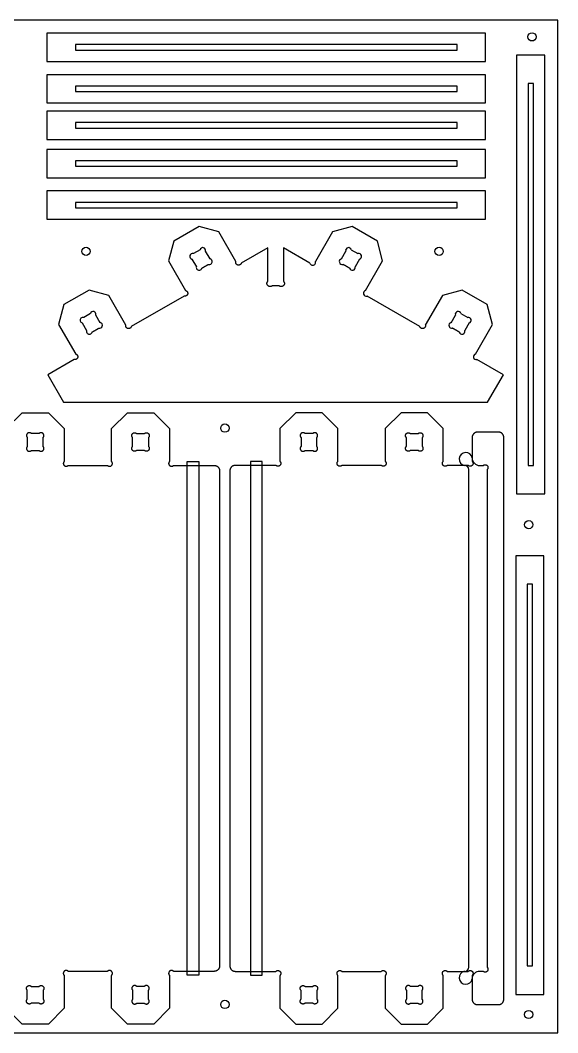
# Model space of a CAD drawing. Header units: millimetres. Extents: x 0 to 2440, y 0 to 1220.
# Drawn here: x 1792 to 2440, y 0 to 1220 of the extents above; entities that cross this region are included whole.
import ezdxf

# ---------------------------------------------------------------- set-up
doc = ezdxf.new("R2010")
doc.units = ezdxf.units.MM
doc.header["$MEASUREMENT"] = 0
for name, color, linetype, true_color in [('Board Fixings', 6, 'Continuous', 0xff00ff), ('Pockets 10mm', 5, 'Continuous', 0x0000ff), ('Pockets 5mm', 4, 'Continuous', 0x00ffff), ('Profile - inside', 30, 'Continuous', 0xff7f00), ('Profile - outside', 18, 'Continuous', 0x000000), ('Stock Perimeter', 1, 'Continuous', 0xff0007)]:
    doc.layers.add(name, color=color, linetype=linetype, true_color=true_color)

msp = doc.modelspace()

# ---------------------------------------------------------------- linework, layer by layer
at = {"layer": 'Board Fixings'}
for centre in [(2409, 1200), (1871.3, 941.5), (2297, 941.5), (2038.7, 728.6), (2038.7, 728.6), (2405, 612.2), (2038.7, 34.1), (2405, 22)]:
    msp.add_circle(centre, 5, dxfattribs=at)
at = {"layer": 'Pockets 10mm'}
for p, q in [((2345.8, 683.5), (2350.1, 683.5)), ((2332.6, 79), (2332.6, 678.6)), ((2354.9, 678.7), (2354.9, 78.9)), ((2350.1, 74), (2345.8, 74))]:
    msp.add_line(p, q, dxfattribs=at)
for points in [[(2007.2, 69.2), (1993.4, 69.2), (1993.4, 688.4), (2007.2, 688.4), (2007.2, 69.2)], [(2069.7, 69.2), (2083.6, 69.2), (2083.6, 688.4), (2069.7, 688.4), (2069.7, 69.2)]]:
    msp.add_lwpolyline(points, dxfattribs=at)
for centre, radius, start, end in [((2329.1, 691.3), 7.86, 9.2326, 259.2558), ((2327.6, 678.6), 5, 360, 90), ((2345.8, 692.5), 9, 180, 269.9323), ((2329.1, 66.3), 7.86, 100.7441, 350.7673), ((2327.6, 79), 5, 270, 360), ((2345.8, 65), 9, 90.0677, 180)]:
    msp.add_arc(centre, radius, start, end, dxfattribs=at)
for points, weights, knots in [([(2350.1, 683.5), (2351.1, 684.5), (2352.5, 684.5), (2355.9, 684.5), (2355.9, 681.1), (2355.9, 679.7), (2354.9, 678.7)], [0.853553390593, 0.853553390593, 1, 0.707106781187, 1, 0.853553446071, 0.853553390593], [1317.5507014, 1317.5507014, 1317.5507014, 1317.6567302, 1317.6567302, 1317.8687877, 1317.8687877, 1317.9748164, 1317.9748164, 1317.9748164]), ([(2354.9, 78.9), (2355.9, 77.9), (2355.9, 76.4), (2355.9, 73), (2352.5, 73), (2351.1, 73), (2350.1, 74)], [0.853553390593, 0.853553446071, 1, 0.707106781187, 1, 0.853553390593, 0.853553390593], [1917.8059293, 1917.8059293, 1917.8059293, 1917.9119581, 1917.9119581, 1918.1240156, 1918.1240156, 1918.2300443, 1918.2300443, 1918.2300443])]:
    msp.add_rational_spline(points, weights, degree=2, knots=knots, dxfattribs=at)
at = {"layer": 'Pockets 5mm'}
for points in [[(1858.6, 1184.1), (2318.6, 1184.1), (2318.6, 1190.6), (1858.6, 1190.6), (1858.6, 1184.1)], [(1858.6, 1134.1), (2318.6, 1134.1), (2318.6, 1140.6), (1858.6, 1140.6), (1858.6, 1134.1)], [(2410.7, 683.7), (2410.7, 1143.7), (2404.2, 1143.7), (2404.2, 683.7), (2410.7, 683.7)], [(1858.6, 1090.1), (2318.6, 1090.1), (2318.6, 1096.6), (1858.6, 1096.6), (1858.6, 1090.1)], [(1858.6, 1044.1), (2318.6, 1044.1), (2318.6, 1050.6), (1858.6, 1050.6), (1858.6, 1044.1)], [(1858.6, 994.1), (2318.6, 994.1), (2318.6, 1000.6), (1858.6, 1000.6), (1858.6, 994.1)], [(2409.7, 80.5), (2409.7, 540.5), (2403.2, 540.5), (2403.2, 80.5), (2409.7, 80.5)]]:
    msp.add_lwpolyline(points, dxfattribs=at)
at = {"layer": 'Profile - inside'}
for p, q in [((2008.8, 943.5), (2000.7, 938.8)), ((2020.8, 932.5), (2015.4, 941.7)), ((2179.1, 932.5), (2184.4, 941.7)), ((2191, 943.5), (2199.1, 938.8)), ((1998.9, 932.2), (2004.3, 923)), ((2200.9, 932.2), (2195.6, 923)), ((1876.6, 866.6), (1868.5, 861.9)), ((2323.3, 866.6), (2331.4, 861.9)), ((1866.7, 855.3), (1872, 846.1)), ((1888.5, 855.6), (1883.2, 864.8)), ((2311.3, 855.6), (2316.6, 864.8)), ((2333.1, 855.3), (2327.8, 846.1)), ((1814.7, 722), (1805.3, 722)), ((1932.3, 722), (1941.7, 722)), ((2144.7, 722), (2135.3, 722)), ((2262.3, 722), (2271.7, 722)), ((1800.5, 717.1), (1800.5, 706.5)), ((1819.5, 706.5), (1819.5, 717.1)), ((1927.5, 706.5), (1927.5, 717.1)), ((1946.5, 717.1), (1946.5, 706.5)), ((2130.5, 717.1), (2130.5, 706.5)), ((2149.5, 706.5), (2149.5, 717.1)), ((2257.5, 706.5), (2257.5, 717.1)), ((2276.5, 717.1), (2276.5, 706.5)), ((1805.3, 701.6), (1814.7, 701.6)), ((1941.7, 701.6), (1932.3, 701.6)), ((2135.3, 701.6), (2144.7, 701.6)), ((2271.7, 701.6), (2262.3, 701.6)), ((1800.5, 40.4), (1800.5, 51.1)), ((1805.3, 55.9), (1814.7, 55.9)), ((1819.5, 51.1), (1819.5, 40.4)), ((1927.5, 51.1), (1927.5, 40.4)), ((1941.7, 55.9), (1932.3, 55.9)), ((1946.5, 40.4), (1946.5, 51.1)), ((2130.5, 40.4), (2130.5, 51.1)), ((2135.3, 55.9), (2144.7, 55.9)), ((2149.5, 51.1), (2149.5, 40.4)), ((2257.5, 51.1), (2257.5, 40.4)), ((2271.7, 55.9), (2262.3, 55.9)), ((2276.5, 40.4), (2276.5, 51.1)), ((1814.7, 35.6), (1805.3, 35.6)), ((1932.3, 35.6), (1941.7, 35.6)), ((2144.7, 35.6), (2135.3, 35.6)), ((2262.3, 35.6), (2271.7, 35.6))]:
    msp.add_line(p, q, dxfattribs=at)
for centre, start, end in [((2012.1, 942.6), 344.9963, 164.9963), ((2187.7, 942.6), 15.0037, 195.0037), ((1999.8, 935.5), 74.9963, 254.9963), ((2019.9, 929.2), 254.9963, 74.9963), ((2180, 929.2), 105.0037, 285.0037), ((2200, 935.5), 285.0037, 105.0037), ((2007.6, 922.1), 164.9963, 344.9963), ((2192.3, 922.1), 195.0037, 15.0037), ((1879.9, 865.7), 344.9913, 164.9913), ((2319.9, 865.7), 15.0087, 195.0087), ((1867.6, 858.6), 74.9913, 254.9913), ((1887.6, 852.3), 254.9913, 74.9913), ((2312.2, 852.3), 105.0087, 285.0087), ((2332.2, 858.6), 285.0087, 105.0087), ((1875.3, 845.2), 164.9913, 344.9913), ((2324.5, 845.2), 195.0087, 15.0087)]:
    msp.add_arc(centre, 3.43, start, end, dxfattribs=at)
for points in [[(2010.9, 921.2), (2014.9, 923.6), (2019, 925.9)], [(2189, 921.2), (2184.9, 923.6), (2180.9, 925.9)], [(1878.6, 844.3), (1882.7, 846.6), (1886.7, 849)], [(2321.2, 844.3), (2317.1, 846.6), (2313.1, 849)]]:
    msp.add_open_spline(points, degree=2, dxfattribs=at)
for points, weights, knots in [([(1805.3, 722), (1804.3, 723), (1802.9, 723), (1799.5, 723), (1799.5, 719.5), (1799.5, 718.1), (1800.5, 717.1)], [0.853553390593, 0.853553390593, 1, 0.707106781187, 1, 0.853553446071, 0.853553390593], [0.8923534, 0.8923534, 0.8923534, 0.9983822, 0.9983822, 1.2104397, 1.2104397, 1.3164684, 1.3164684, 1.3164684]), ([(1819.5, 717.1), (1820.5, 718.1), (1820.5, 719.5), (1820.5, 723), (1817.1, 723), (1815.7, 723), (1814.7, 722)], [0.853553390593, 0.853553370032, 1, 0.707106781187, 1, 0.853553390593, 0.853553390593], [0.100076, 0.100076, 0.100076, 0.2061048, 0.2061048, 0.4181623, 0.4181623, 0.524191, 0.524191, 0.524191]), ([(1927.5, 717.1), (1926.5, 718.1), (1926.5, 719.5), (1926.5, 723), (1929.9, 723), (1931.3, 723), (1932.3, 722)], [0.853553390593, 0.853553370032, 1, 0.707106781187, 1, 0.853553390593, 0.853553390593], [0.100076, 0.100076, 0.100076, 0.2061048, 0.2061048, 0.4181623, 0.4181623, 0.524191, 0.524191, 0.524191]), ([(1941.7, 722), (1942.7, 723), (1944.1, 723), (1947.5, 723), (1947.5, 719.5), (1947.5, 718.1), (1946.5, 717.1)], [0.853553390593, 0.853553390593, 1, 0.707106781187, 1, 0.853553446071, 0.853553390593], [0.8923534, 0.8923534, 0.8923534, 0.9983822, 0.9983822, 1.2104397, 1.2104397, 1.3164684, 1.3164684, 1.3164684]), ([(2135.3, 722), (2134.3, 723), (2132.9, 723), (2129.5, 723), (2129.5, 719.5), (2129.5, 718.1), (2130.5, 717.1)], [0.853553390593, 0.853553390593, 1, 0.707106781187, 1, 0.853553446071, 0.853553390593], [0.8923534, 0.8923534, 0.8923534, 0.9983822, 0.9983822, 1.2104397, 1.2104397, 1.3164684, 1.3164684, 1.3164684]), ([(2149.5, 717.1), (2150.5, 718.1), (2150.5, 719.5), (2150.5, 723), (2147.1, 723), (2145.7, 723), (2144.7, 722)], [0.853553390593, 0.853553370032, 1, 0.707106781187, 1, 0.853553390593, 0.853553390593], [0.100076, 0.100076, 0.100076, 0.2061048, 0.2061048, 0.4181623, 0.4181623, 0.524191, 0.524191, 0.524191]), ([(2257.5, 717.1), (2256.5, 718.1), (2256.5, 719.5), (2256.5, 723), (2259.9, 723), (2261.3, 723), (2262.3, 722)], [0.853553390593, 0.853553370032, 1, 0.707106781187, 1, 0.853553390593, 0.853553390593], [0.100076, 0.100076, 0.100076, 0.2061048, 0.2061048, 0.4181623, 0.4181623, 0.524191, 0.524191, 0.524191]), ([(2271.7, 722), (2272.7, 723), (2274.1, 723), (2277.5, 723), (2277.5, 719.5), (2277.5, 718.1), (2276.5, 717.1)], [0.853553390593, 0.853553390593, 1, 0.707106781187, 1, 0.853553446071, 0.853553390593], [0.8923534, 0.8923534, 0.8923534, 0.9983822, 0.9983822, 1.2104397, 1.2104397, 1.3164684, 1.3164684, 1.3164684]), ([(1800.5, 706.5), (1799.5, 705.5), (1799.5, 704.1), (1799.5, 700.6), (1802.9, 700.6), (1804.3, 700.6), (1805.3, 701.6)], [0.853553390593, 0.853553328908, 1, 0.707106781187, 1, 0.853553385453, 0.853553390593], [1.7346307, 1.7346307, 1.7346307, 1.8406595, 1.8406595, 2.052717, 2.052717, 2.1587457, 2.1587457, 2.1587457]), ([(1814.7, 701.6), (1815.7, 700.6), (1817.1, 700.6), (1820.5, 700.6), (1820.5, 704.1), (1820.5, 705.5), (1819.5, 706.5)], [0.853553390593, 0.853553430649, 1, 0.707106781187, 1, 0.85355344093, 0.853553390593], [-0.7422013, -0.7422013, -0.7422013, -0.6361725, -0.6361725, -0.424115, -0.424115, -0.3180863, -0.3180863, -0.3180863]), ([(1932.3, 701.6), (1931.3, 700.6), (1929.9, 700.6), (1926.5, 700.6), (1926.5, 704.1), (1926.5, 705.5), (1927.5, 706.5)], [0.853553390593, 0.853553430649, 1, 0.707106781187, 1, 0.85355344093, 0.853553390593], [-0.7422013, -0.7422013, -0.7422013, -0.6361725, -0.6361725, -0.424115, -0.424115, -0.3180863, -0.3180863, -0.3180863]), ([(1946.5, 706.5), (1947.5, 705.5), (1947.5, 704.1), (1947.5, 700.6), (1944.1, 700.6), (1942.7, 700.6), (1941.7, 701.6)], [0.853553390593, 0.853553328908, 1, 0.707106781187, 1, 0.853553385453, 0.853553390593], [1.7346307, 1.7346307, 1.7346307, 1.8406595, 1.8406595, 2.052717, 2.052717, 2.1587457, 2.1587457, 2.1587457]), ([(2130.5, 706.5), (2129.5, 705.5), (2129.5, 704.1), (2129.5, 700.6), (2132.9, 700.6), (2134.3, 700.6), (2135.3, 701.6)], [0.853553390593, 0.853553328908, 1, 0.707106781187, 1, 0.853553385453, 0.853553390593], [1.7346307, 1.7346307, 1.7346307, 1.8406595, 1.8406595, 2.052717, 2.052717, 2.1587457, 2.1587457, 2.1587457]), ([(2144.7, 701.6), (2145.7, 700.6), (2147.1, 700.6), (2150.5, 700.6), (2150.5, 704.1), (2150.5, 705.5), (2149.5, 706.5)], [0.853553390593, 0.853553430649, 1, 0.707106781187, 1, 0.85355344093, 0.853553390593], [-0.7422013, -0.7422013, -0.7422013, -0.6361725, -0.6361725, -0.424115, -0.424115, -0.3180863, -0.3180863, -0.3180863]), ([(2262.3, 701.6), (2261.3, 700.6), (2259.9, 700.6), (2256.5, 700.6), (2256.5, 704.1), (2256.5, 705.5), (2257.5, 706.5)], [0.853553390593, 0.853553430649, 1, 0.707106781187, 1, 0.85355344093, 0.853553390593], [-0.7422013, -0.7422013, -0.7422013, -0.6361725, -0.6361725, -0.424115, -0.424115, -0.3180863, -0.3180863, -0.3180863]), ([(2276.5, 706.5), (2277.5, 705.5), (2277.5, 704.1), (2277.5, 700.6), (2274.1, 700.6), (2272.7, 700.6), (2271.7, 701.6)], [0.853553390593, 0.853553328908, 1, 0.707106781187, 1, 0.853553385453, 0.853553390593], [1.7346307, 1.7346307, 1.7346307, 1.8406595, 1.8406595, 2.052717, 2.052717, 2.1587457, 2.1587457, 2.1587457]), ([(1800.5, 51.1), (1799.5, 52.1), (1799.5, 53.5), (1799.5, 56.9), (1802.9, 56.9), (1804.3, 56.9), (1805.3, 55.9)], [0.853553390593, 0.853553328908, 1, 0.707106781187, 1, 0.853553385453, 0.853553390593], [1.7346307, 1.7346307, 1.7346307, 1.8406595, 1.8406595, 2.052717, 2.052717, 2.1587457, 2.1587457, 2.1587457]), ([(1814.7, 55.9), (1815.7, 56.9), (1817.1, 56.9), (1820.5, 56.9), (1820.5, 53.5), (1820.5, 52.1), (1819.5, 51.1)], [0.853553390593, 0.853553430649, 1, 0.707106781187, 1, 0.85355344093, 0.853553390593], [-0.7422013, -0.7422013, -0.7422013, -0.6361725, -0.6361725, -0.424115, -0.424115, -0.3180863, -0.3180863, -0.3180863]), ([(1932.3, 55.9), (1931.3, 56.9), (1929.9, 56.9), (1926.5, 56.9), (1926.5, 53.5), (1926.5, 52.1), (1927.5, 51.1)], [0.853553390593, 0.853553430649, 1, 0.707106781187, 1, 0.85355344093, 0.853553390593], [-0.7422013, -0.7422013, -0.7422013, -0.6361725, -0.6361725, -0.424115, -0.424115, -0.3180863, -0.3180863, -0.3180863]), ([(1946.5, 51.1), (1947.5, 52.1), (1947.5, 53.5), (1947.5, 56.9), (1944.1, 56.9), (1942.7, 56.9), (1941.7, 55.9)], [0.853553390593, 0.853553328908, 1, 0.707106781187, 1, 0.853553385453, 0.853553390593], [1.7346307, 1.7346307, 1.7346307, 1.8406595, 1.8406595, 2.052717, 2.052717, 2.1587457, 2.1587457, 2.1587457]), ([(2130.5, 51.1), (2129.5, 52.1), (2129.5, 53.5), (2129.5, 56.9), (2132.9, 56.9), (2134.3, 56.9), (2135.3, 55.9)], [0.853553390593, 0.853553328908, 1, 0.707106781187, 1, 0.853553385453, 0.853553390593], [1.7346307, 1.7346307, 1.7346307, 1.8406595, 1.8406595, 2.052717, 2.052717, 2.1587457, 2.1587457, 2.1587457]), ([(2144.7, 55.9), (2145.7, 56.9), (2147.1, 56.9), (2150.5, 56.9), (2150.5, 53.5), (2150.5, 52.1), (2149.5, 51.1)], [0.853553390593, 0.853553430649, 1, 0.707106781187, 1, 0.85355344093, 0.853553390593], [-0.7422013, -0.7422013, -0.7422013, -0.6361725, -0.6361725, -0.424115, -0.424115, -0.3180863, -0.3180863, -0.3180863]), ([(2262.3, 55.9), (2261.3, 56.9), (2259.9, 56.9), (2256.5, 56.9), (2256.5, 53.5), (2256.5, 52.1), (2257.5, 51.1)], [0.853553390593, 0.853553430649, 1, 0.707106781187, 1, 0.85355344093, 0.853553390593], [-0.7422013, -0.7422013, -0.7422013, -0.6361725, -0.6361725, -0.424115, -0.424115, -0.3180863, -0.3180863, -0.3180863]), ([(2276.5, 51.1), (2277.5, 52.1), (2277.5, 53.5), (2277.5, 56.9), (2274.1, 56.9), (2272.7, 56.9), (2271.7, 55.9)], [0.853553390593, 0.853553328908, 1, 0.707106781187, 1, 0.853553385453, 0.853553390593], [1.7346307, 1.7346307, 1.7346307, 1.8406595, 1.8406595, 2.052717, 2.052717, 2.1587457, 2.1587457, 2.1587457]), ([(1805.3, 35.6), (1804.3, 34.6), (1802.9, 34.6), (1799.5, 34.6), (1799.5, 38), (1799.5, 39.4), (1800.5, 40.4)], [0.853553390593, 0.853553390593, 1, 0.707106781187, 1, 0.853553446071, 0.853553390593], [0.8923534, 0.8923534, 0.8923534, 0.9983822, 0.9983822, 1.2104397, 1.2104397, 1.3164684, 1.3164684, 1.3164684]), ([(1819.5, 40.4), (1820.5, 39.4), (1820.5, 38), (1820.5, 34.6), (1817.1, 34.6), (1815.7, 34.6), (1814.7, 35.6)], [0.853553390593, 0.853553370032, 1, 0.707106781187, 1, 0.853553390593, 0.853553390593], [0.100076, 0.100076, 0.100076, 0.2061048, 0.2061048, 0.4181623, 0.4181623, 0.524191, 0.524191, 0.524191]), ([(1927.5, 40.4), (1926.5, 39.4), (1926.5, 38), (1926.5, 34.6), (1929.9, 34.6), (1931.3, 34.6), (1932.3, 35.6)], [0.853553390593, 0.853553370032, 1, 0.707106781187, 1, 0.853553390593, 0.853553390593], [0.100076, 0.100076, 0.100076, 0.2061048, 0.2061048, 0.4181623, 0.4181623, 0.524191, 0.524191, 0.524191]), ([(1941.7, 35.6), (1942.7, 34.6), (1944.1, 34.6), (1947.5, 34.6), (1947.5, 38), (1947.5, 39.4), (1946.5, 40.4)], [0.853553390593, 0.853553390593, 1, 0.707106781187, 1, 0.853553446071, 0.853553390593], [0.8923534, 0.8923534, 0.8923534, 0.9983822, 0.9983822, 1.2104397, 1.2104397, 1.3164684, 1.3164684, 1.3164684]), ([(2135.3, 35.6), (2134.3, 34.6), (2132.9, 34.6), (2129.5, 34.6), (2129.5, 38), (2129.5, 39.4), (2130.5, 40.4)], [0.853553390593, 0.853553390593, 1, 0.707106781187, 1, 0.853553446071, 0.853553390593], [0.8923534, 0.8923534, 0.8923534, 0.9983822, 0.9983822, 1.2104397, 1.2104397, 1.3164684, 1.3164684, 1.3164684]), ([(2149.5, 40.4), (2150.5, 39.4), (2150.5, 38), (2150.5, 34.6), (2147.1, 34.6), (2145.7, 34.6), (2144.7, 35.6)], [0.853553390593, 0.853553370032, 1, 0.707106781187, 1, 0.853553390593, 0.853553390593], [0.100076, 0.100076, 0.100076, 0.2061048, 0.2061048, 0.4181623, 0.4181623, 0.524191, 0.524191, 0.524191]), ([(2257.5, 40.4), (2256.5, 39.4), (2256.5, 38), (2256.5, 34.6), (2259.9, 34.6), (2261.3, 34.6), (2262.3, 35.6)], [0.853553390593, 0.853553370032, 1, 0.707106781187, 1, 0.853553390593, 0.853553390593], [0.100076, 0.100076, 0.100076, 0.2061048, 0.2061048, 0.4181623, 0.4181623, 0.524191, 0.524191, 0.524191]), ([(2271.7, 35.6), (2272.7, 34.6), (2274.1, 34.6), (2277.5, 34.6), (2277.5, 38), (2277.5, 39.4), (2276.5, 40.4)], [0.853553390593, 0.853553390593, 1, 0.707106781187, 1, 0.853553446071, 0.853553390593], [0.8923534, 0.8923534, 0.8923534, 0.9983822, 0.9983822, 1.2104397, 1.2104397, 1.3164684, 1.3164684, 1.3164684])]:
    msp.add_rational_spline(points, weights, degree=2, knots=knots, dxfattribs=at)
at = {"layer": 'Profile - outside'}
for p, q in [((2007.5, 971.3), (1977.2, 953.8)), ((2031.3, 964.9), (2007.5, 971.3)), ((2051.9, 929.2), (2031.3, 964.9)), ((2168.4, 964.9), (2147.9, 929.2)), ((2192.3, 971.3), (2168.4, 964.9)), ((2222.5, 953.8), (2192.3, 971.3)), ((1977.2, 953.8), (1970.8, 930)), ((2228.9, 930), (2222.5, 953.8)), ((2090.4, 945.8), (2058.5, 927.4)), ((2090.5, 905.5), (2090.4, 945.8)), ((2109.4, 945.8), (2109.3, 905.5)), ((2141.2, 927.5), (2109.4, 945.8)), ((1970.8, 930), (1991.4, 894.3)), ((2208.4, 894.3), (2228.9, 930)), ((1874.9, 894.8), (1844.6, 877.4)), ((1898.7, 888.4), (1874.9, 894.8)), ((2103.9, 900.1), (2095.9, 900.1)), ((2324.8, 894.8), (2300.9, 888.4)), ((2355, 877.3), (2324.8, 894.8)), ((1919.3, 852.7), (1898.7, 888.4)), ((1989.6, 887.7), (1925.9, 851)), ((2273.7, 851), (2210.1, 887.7)), ((2300.9, 888.4), (2280.3, 852.7)), ((1844.6, 877.4), (1838.2, 853.5)), ((2361.4, 853.5), (2355, 877.3)), ((1838.2, 853.5), (1858.8, 817.8)), ((2340.8, 817.8), (2361.4, 853.5)), ((1857, 811.2), (1825.1, 792.8)), ((2374.4, 792.8), (2342.6, 811.2)), ((1825.1, 792.8), (1844.2, 759.8)), ((2355.4, 759.8), (2374.4, 792.8)), ((1844.2, 759.8), (2355.4, 759.8)), ((1775.1, 728), (1794.1, 747.1)), ((1794.1, 747.1), (1825.9, 747.1)), ((1825.9, 747.1), (1844.9, 728)), ((1902.1, 728), (1921.1, 747.1)), ((1921.1, 747.1), (1952.9, 747.1)), ((1952.9, 747.1), (1971.9, 728)), ((2124.1, 747.1), (2105.1, 728)), ((2155.9, 747.1), (2124.1, 747.1)), ((2174.9, 728), (2155.9, 747.1)), ((2251.1, 747.1), (2232.1, 728)), ((2282.9, 747.1), (2251.1, 747.1)), ((2301.9, 728), (2282.9, 747.1)), ((1844.9, 728), (1844.9, 688.4)), ((1902.1, 688.4), (1902.1, 728)), ((1971.9, 728), (1971.9, 688.4)), ((2105.1, 728), (2105.1, 688.4)), ((2174.9, 688.4), (2174.9, 728)), ((2232.1, 728), (2232.1, 688.4)), ((2301.9, 688.4), (2301.9, 728)), ((2368.6, 723.7), (2343.2, 723.7)), ((2336.8, 717.3), (2336.8, 688.4)), ((2374.9, 683.6), (2374.9, 717.3)), ((1849.8, 683.6), (1854.5, 683.6)), ((1854.5, 683.6), (1892.6, 683.6)), ((1892.6, 683.6), (1897.2, 683.6)), ((1976.8, 683.6), (1992.4, 683.6)), ((1992.4, 683.6), (2008.3, 683.6)), ((2008.3, 683.6), (2025.9, 683.6)), ((2068.7, 683.6), (2051.1, 683.6)), ((2084.6, 683.6), (2068.7, 683.6)), ((2100.2, 683.6), (2084.6, 683.6)), ((2184.4, 683.6), (2179.8, 683.6)), ((2222.5, 683.6), (2184.4, 683.6)), ((2227.2, 683.6), (2222.5, 683.6)), ((2332, 683.6), (2306.8, 683.6)), ((2374.9, 74), (2374.9, 683.6)), ((2032.3, 677.2), (2032.3, 80.3)), ((2044.7, 677.2), (2044.7, 80.3)), ((1854.5, 74), (1849.8, 74)), ((1892.6, 74), (1854.5, 74)), ((1897.2, 74), (1892.6, 74)), ((1992.4, 74), (1976.8, 74)), ((2008.3, 74), (1992.4, 74)), ((2025.9, 74), (2008.3, 74)), ((2051.1, 74), (2068.7, 74)), ((2068.7, 74), (2084.6, 74)), ((2084.6, 74), (2100.2, 74)), ((2179.8, 74), (2184.4, 74)), ((2184.4, 74), (2222.5, 74)), ((2222.5, 74), (2227.2, 74)), ((2306.8, 74), (2332, 74)), ((2374.9, 40.2), (2374.9, 74)), ((1844.9, 69.1), (1844.9, 29.5)), ((1902.1, 29.5), (1902.1, 69.1)), ((1971.9, 69.1), (1971.9, 29.5)), ((2105.1, 69.1), (2105.1, 29.5)), ((2174.9, 29.5), (2174.9, 69.1)), ((2232.1, 69.1), (2232.1, 29.5)), ((2301.9, 29.5), (2301.9, 69.1)), ((2336.8, 69.1), (2336.8, 40.2)), ((1794.1, 10.5), (1775.1, 29.5)), ((1844.9, 29.5), (1825.9, 10.5)), ((1921.1, 10.5), (1902.1, 29.5)), ((1971.9, 29.5), (1952.9, 10.5)), ((2105.1, 29.5), (2124.1, 10.5)), ((2155.9, 10.5), (2174.9, 29.5)), ((2232.1, 29.5), (2251.1, 10.5)), ((2282.9, 10.5), (2301.9, 29.5)), ((2343.2, 33.9), (2368.6, 33.9)), ((1825.9, 10.5), (1794.1, 10.5)), ((1952.9, 10.5), (1921.1, 10.5)), ((2124.1, 10.5), (2155.9, 10.5)), ((2251.1, 10.5), (2282.9, 10.5))]:
    msp.add_line(p, q, dxfattribs=at)
for points in [[(1824.2, 1170.3), (2352.9, 1170.3), (2352.9, 1204.3), (1824.2, 1204.3), (1824.2, 1170.3)], [(2424.4, 649.4), (2424.4, 1178.1), (2390.4, 1178.1), (2390.4, 649.4), (2424.4, 649.4)], [(1824.2, 1120.3), (2352.9, 1120.3), (2352.9, 1154.3), (1824.2, 1154.3), (1824.2, 1120.3)], [(1824.2, 1076.3), (2352.9, 1076.3), (2352.9, 1110.3), (1824.2, 1110.3), (1824.2, 1076.3)], [(1824.2, 1030.3), (2352.9, 1030.3), (2352.9, 1064.3), (1824.2, 1064.3), (1824.2, 1030.3)], [(1824.2, 980.3), (2352.9, 980.3), (2352.9, 1014.3), (1824.2, 1014.3), (1824.2, 980.3)], [(2423.4, 46.2), (2423.4, 574.8), (2389.4, 574.8), (2389.4, 46.2), (2423.4, 46.2)]]:
    msp.add_lwpolyline(points, dxfattribs=at)
for centre, start, end in [((2144.6, 928.3), 194.9982, 15.0055), ((2209.2, 891), 105.0055, 284.9982), ((2341.7, 814.5), 105.013, 284.9957)]:
    msp.add_arc(centre, 3.43, start, end, dxfattribs=at)
for points, weights, knots in [([(2058.5, 927.4), (2057.9, 924.9), (2055.2, 924.9), (2051.8, 924.9), (2051.8, 928.3), (2051.8, 928.8), (2051.9, 929.2)], [0.91485422559, 0.759050896778, 1.00016785396, 0.707225471862, 1.00016785396, 0.948394664234, 0.91492175018], [238.9395785, 238.9395785, 238.9395785, 239.1141202, 239.1141202, 239.3261778, 239.3261778, 239.3636558, 239.3636558, 239.3636558]), ([(1991.4, 894.3), (1993.9, 893.6), (1993.9, 891), (1993.9, 887.6), (1990.5, 887.6), (1990.1, 887.6), (1989.6, 887.7)], [0.914921659869, 0.758998731262, 1.00016785385, 0.707225471779, 1.00016785385, 0.948342486339, 0.914854299669], [245.9254148, 245.9254148, 245.9254148, 246.0999943, 246.0999943, 246.3120519, 246.3120519, 246.3495677, 246.3495677, 246.3495677]), ([(1925.9, 851), (1925.2, 848.4), (1922.6, 848.4), (1919.2, 848.4), (1919.2, 851.8), (1919.2, 852.3), (1919.3, 852.7)], [0.914854225369, 0.759035895081, 1.0001576255, 0.707218239249, 1.0001576255, 0.948363246851, 0.914884313549], [249.2456163, 249.2456163, 249.2456163, 249.4201633, 249.4201633, 249.6322209, 249.6322209, 249.6697146, 249.6697146, 249.6697146]), ([(2280.3, 852.7), (2280.5, 852.3), (2280.5, 851.9), (2280.5, 848.4), (2277, 848.4), (2274.4, 848.4), (2273.7, 851)], [0.914780178566, 0.948244760335, 1, 0.707106781187, 1, 0.758804836551, 0.914854150846], [289.6596796, 289.6596796, 289.6596796, 289.6971509, 289.6971509, 289.9092085, 289.9092085, 290.0838362, 290.0838362, 290.0838362]), ([(1858.8, 817.8), (1861.3, 817.2), (1861.3, 814.5), (1861.3, 811.1), (1857.9, 811.1), (1857.4, 811.1), (1857, 811.2)], [0.914884223259, 0.759012687573, 1.00015762539, 0.707218239167, 1.00015762539, 0.948340039321, 0.914854315422], [256.2312635, 256.2312635, 256.2312635, 256.4058272, 256.4058272, 256.6178848, 256.6178848, 256.6553953, 256.6553953, 256.6553953]), ([(1844.9, 688.4), (1843.9, 687.4), (1843.9, 686), (1843.9, 682.6), (1847.3, 682.6), (1848.8, 682.6), (1849.8, 683.6)], [1, 0.999999927731, 1.17157287525, 0.828427124746, 1.17157287525, 0.999999993978, 1], [58.909606, 58.909606, 58.909606, 59.0156348, 59.0156348, 59.2276924, 59.2276924, 59.3337212, 59.3337212, 59.3337212]), ([(1897.2, 683.6), (1898.2, 682.6), (1899.7, 682.6), (1903.1, 682.6), (1903.1, 686), (1903.1, 687.4), (1902.1, 688.4)], [1, 1.00000004693, 1.17157287525, 0.828427124746, 1.17157287525, 1.00000005897, 1], [61.2018837, 61.2018837, 61.2018837, 61.3079125, 61.3079125, 61.51997, 61.51997, 61.6259988, 61.6259988, 61.6259988]), ([(1971.9, 688.4), (1970.9, 687.4), (1970.9, 686), (1970.9, 682.6), (1974.3, 682.6), (1975.8, 682.6), (1976.8, 683.6)], [1, 0.999999927731, 1.17157287525, 0.828427124746, 1.17157287525, 0.999999993978, 1], [68.1154824, 68.1154824, 68.1154824, 68.2215112, 68.2215112, 68.4335687, 68.4335687, 68.5395975, 68.5395975, 68.5395975]), ([(2105.1, 688.4), (2106.1, 687.4), (2106.1, 686), (2106.1, 682.6), (2102.7, 682.6), (2101.2, 682.6), (2100.2, 683.6)], [1, 0.999999927731, 1.17157287525, 0.828427124746, 1.17157287525, 0.999999993978, 1], [68.1154824, 68.1154824, 68.1154824, 68.2215112, 68.2215112, 68.4335687, 68.4335687, 68.5395975, 68.5395975, 68.5395975]), ([(2179.8, 683.6), (2178.8, 682.6), (2177.3, 682.6), (2173.9, 682.6), (2173.9, 686), (2173.9, 687.4), (2174.9, 688.4)], [1, 1.00000004693, 1.17157287525, 0.828427124746, 1.17157287525, 1.00000005897, 1], [61.2018837, 61.2018837, 61.2018837, 61.3079125, 61.3079125, 61.51997, 61.51997, 61.6259988, 61.6259988, 61.6259988]), ([(2232.1, 688.4), (2233.1, 687.4), (2233.1, 686), (2233.1, 682.6), (2229.7, 682.6), (2228.2, 682.6), (2227.2, 683.6)], [1, 0.999999927731, 1.17157287525, 0.828427124746, 1.17157287525, 0.999999993978, 1], [58.909606, 58.909606, 58.909606, 59.0156348, 59.0156348, 59.2276924, 59.2276924, 59.3337212, 59.3337212, 59.3337212]), ([(2306.8, 683.6), (2305.8, 682.6), (2304.3, 682.6), (2300.9, 682.6), (2300.9, 686), (2300.9, 687.4), (2301.9, 688.4)], [1, 1.00000004699, 1.17157287525, 0.828427124746, 1.17157287525, 1.00000005897, 1], [51.9960074, 51.9960074, 51.9960074, 52.1020361, 52.1020361, 52.3140937, 52.3140937, 52.4201224, 52.4201224, 52.4201224]), ([(2336.8, 688.4), (2337.9, 687.4), (2337.9, 686), (2337.9, 682.6), (2334.4, 682.6), (2333, 682.6), (2332, 683.6)], [1, 0.999999927731, 1.17157287525, 0.828427124746, 1.17157287525, 0.999999993978, 1], [50.5787301, 50.5787301, 50.5787301, 50.6847589, 50.6847589, 50.8968164, 50.8968164, 51.0028452, 51.0028452, 51.0028452]), ([(1849.8, 74), (1848.8, 75), (1847.3, 75), (1843.9, 75), (1843.9, 71.5), (1843.9, 70.1), (1844.9, 69.1)], [1, 1.00000004091, 1.17157287525, 0.828427124746, 1.17157287525, 1.000000065, 1], [105.8990239, 105.8990239, 105.8990239, 106.0050526, 106.0050526, 106.2171102, 106.2171102, 106.323139, 106.323139, 106.323139]), ([(1902.1, 69.1), (1903.1, 70.1), (1903.1, 71.5), (1903.1, 75), (1899.7, 75), (1898.2, 75), (1897.2, 74)], [1, 1.00000001682, 1.17157287525, 0.828427124746, 1.17157287525, 1, 1], [103.6067462, 103.6067462, 103.6067462, 103.7127749, 103.7127749, 103.9248325, 103.9248325, 104.0308613, 104.0308613, 104.0308613]), ([(1976.8, 74), (1975.8, 75), (1974.3, 75), (1970.9, 75), (1970.9, 71.5), (1970.9, 70.1), (1971.9, 69.1)], [1, 1, 1.17157287525, 0.828427124746, 1.17157287525, 1.000000065, 1], [96.6931474, 96.6931474, 96.6931474, 96.7991762, 96.7991762, 97.0112338, 97.0112338, 97.1172625, 97.1172625, 97.1172625]), ([(2100.2, 74), (2101.2, 75), (2102.7, 75), (2106.1, 75), (2106.1, 71.5), (2106.1, 70.1), (2105.1, 69.1)], [1, 1, 1.17157287525, 0.828427124746, 1.17157287525, 1.000000065, 1], [96.6931474, 96.6931474, 96.6931474, 96.7991762, 96.7991762, 97.0112338, 97.0112338, 97.1172625, 97.1172625, 97.1172625]), ([(2174.9, 69.1), (2173.9, 70.1), (2173.9, 71.5), (2173.9, 75), (2177.3, 75), (2178.8, 75), (2179.8, 74)], [1, 1.00000001682, 1.17157287525, 0.828427124746, 1.17157287525, 1, 1], [103.6067462, 103.6067462, 103.6067462, 103.7127749, 103.7127749, 103.9248325, 103.9248325, 104.0308613, 104.0308613, 104.0308613]), ([(2227.2, 74), (2228.2, 75), (2229.7, 75), (2233.1, 75), (2233.1, 71.5), (2233.1, 70.1), (2232.1, 69.1)], [1, 1.00000004091, 1.17157287525, 0.828427124746, 1.17157287525, 1.000000065, 1], [105.8990239, 105.8990239, 105.8990239, 106.0050526, 106.0050526, 106.2171102, 106.2171102, 106.323139, 106.323139, 106.323139]), ([(2301.9, 69.1), (2300.9, 70.1), (2300.9, 71.5), (2300.9, 75), (2304.3, 75), (2305.8, 75), (2306.8, 74)], [1, 0.99999997591, 1.17157287525, 0.828427124746, 1.17157287525, 1, 1], [112.8126223, 112.8126223, 112.8126223, 112.9186511, 112.9186511, 113.1307086, 113.1307086, 113.2367374, 113.2367374, 113.2367374]), ([(2332, 74), (2333, 75), (2334.4, 75), (2337.9, 75), (2337.9, 71.5), (2337.9, 70.1), (2336.8, 69.1)], [1, 1.00000004091, 1.17157287525, 0.828427124746, 1.17157287525, 1.000000065, 1], [114.2298999, 114.2298999, 114.2298999, 114.3359286, 114.3359286, 114.5479862, 114.5479862, 114.6540149, 114.6540149, 114.6540149])]:
    msp.add_rational_spline(points, weights, degree=2, knots=knots, dxfattribs=at)
for points, weights in [([(2090.6, 900.2), (2087.8, 902.9), (2090.5, 905.5)], [1, 0.707106816723, 1]), ([(2109.3, 905.5), (2112.1, 902.9), (2109.3, 900.2)], [0.999999720675, 0.707106956385, 1]), ([(2095.9, 900.1), (2093.3, 897.4), (2090.6, 900.2)], [0.999999720675, 0.707106956385, 1]), ([(2109.3, 900.2), (2106.5, 897.4), (2103.9, 900.1)], [1, 0.707106956385, 0.999999720675]), ([(2343.2, 723.7), (2336.8, 723.7), (2336.8, 717.3)], [0.999999860338, 0.707106920849, 0.999999860338]), ([(2374.9, 717.3), (2374.9, 723.7), (2368.6, 723.7)], [0.999999860338, 0.707106851018, 1]), ([(2025.9, 683.6), (2032.3, 683.6), (2032.3, 677.2)], [1, 0.707106781186, 1]), ([(2051.1, 683.6), (2044.7, 683.6), (2044.7, 677.2)], [1, 0.707106781186, 1]), ([(2032.3, 80.3), (2032.3, 74), (2025.9, 74)], [1, 0.707106781187, 1]), ([(2044.7, 80.3), (2044.7, 74), (2051.1, 74)], [1, 0.707106781187, 1]), ([(2336.8, 40.2), (2336.8, 33.9), (2343.2, 33.9)], [0.999999860338, 0.707106920849, 0.999999860338]), ([(2368.6, 33.9), (2374.9, 33.9), (2374.9, 40.2)], [1, 0.707106781186, 1])]:
    msp.add_rational_spline(points, weights, degree=2, dxfattribs=at)
at = {"layer": 'Stock Perimeter'}
msp.add_lwpolyline([(0, 0), (2440, 0), (2440, 1220), (0, 1220), (0, 0)], dxfattribs=at)

doc.saveas('drawing.dxf')
